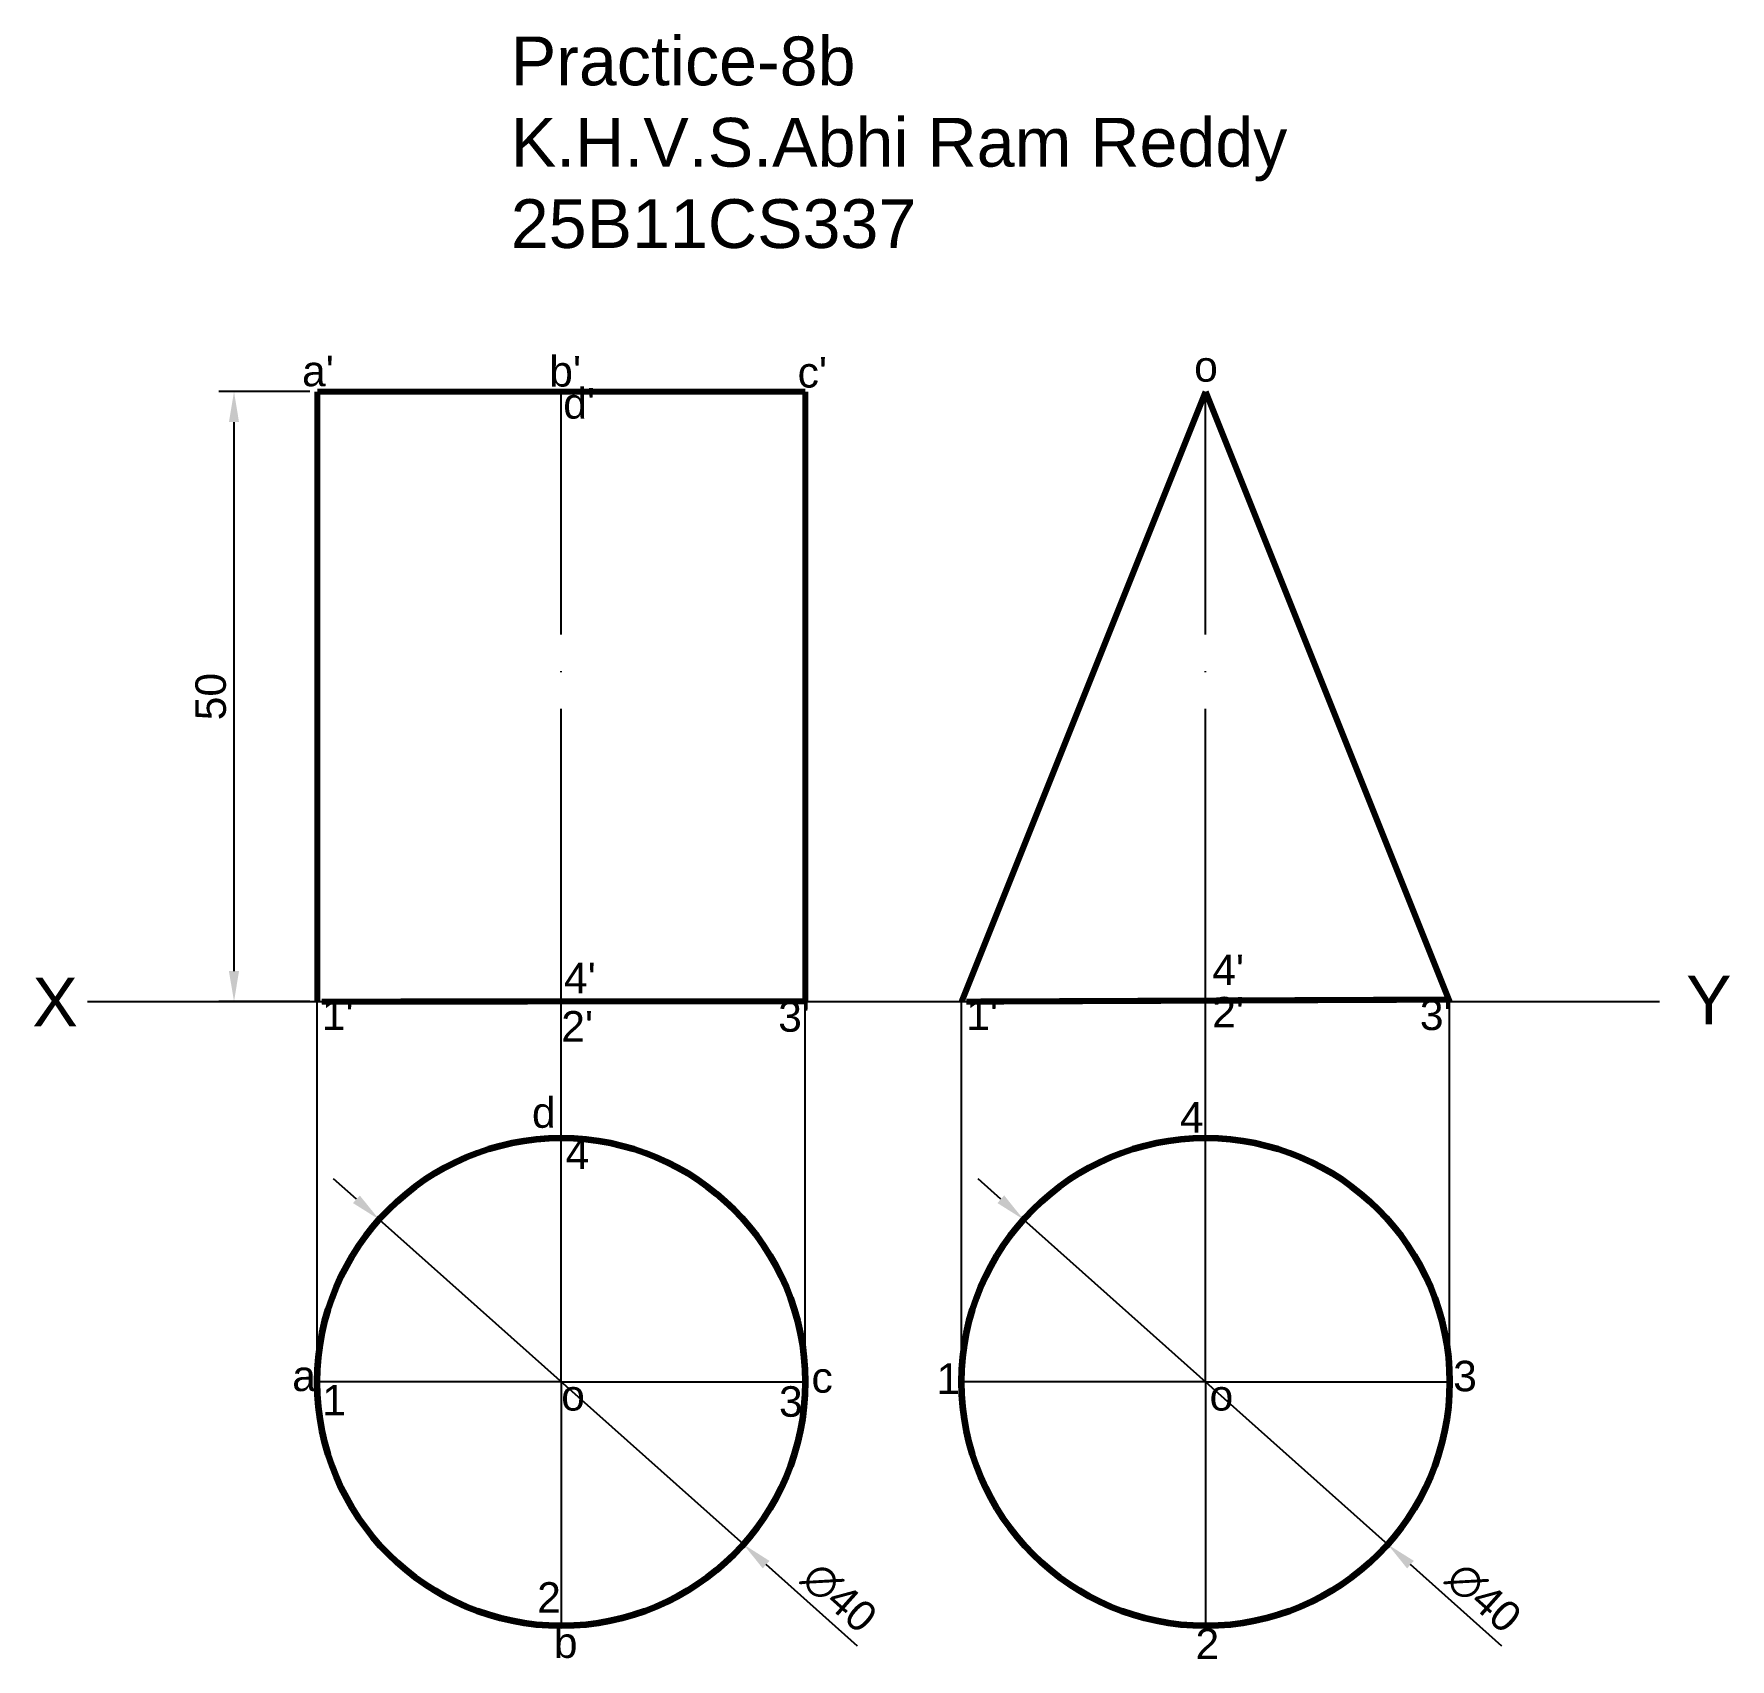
# Model space of a CAD drawing. Header units: millimetres. Extents: x 565 to 704, y 431 to 564.
import ezdxf

# ---------------------------------------------------------------- set-up
doc = ezdxf.new("R2010")
doc.units = ezdxf.units.MM
doc.linetypes.add('ACAD_ISO04W100', pattern=[30, 24, -3, 0, -3])
doc.styles.get("Standard").update_dxf_attribs({"font": 'arial.ttf'})
doc.dimstyles.new('ISO-25', dxfattribs={"dimtxt": 2.5, "dimasz": 2.5, "dimexe": 1.25, "dimexo": 0.625, "dimtad": 1, "dimtxsty": 'Standard', "dimcen": 2.5, "dimadec": 0, "dimazin": 0, "dimtfac": 1, "dimtmove": 0, "dimatfit": 3, "dimfxl": 1, "dimarcsym": 0})

# ---------------------------------------------------------------- blocks, each defined once
blk = doc.blocks.new('*U1')
blk.add_line((0, -10), (0, 10))
blk = doc.blocks.new('*U2')
at = {"color": 0, "linetype": 'ByBlock', "lineweight": -2, "transparency": 16777216}
blk.add_blockref('*U1', (607.73, 463.44), dxfattribs=at)
for p, rotation in [((597.73, 453.44), 90), ((607.73, 443.44), 180), ((617.73, 453.44), 270)]:
    blk.add_blockref('*U1', p, dxfattribs=dict(at, rotation=rotation))
blk = doc.blocks.new('*U4')
blk.add_line((0, -10), (0, 10))
blk = doc.blocks.new('*U5')
at = {"color": 0, "linetype": 'ByBlock', "lineweight": -2, "transparency": 16777216}
blk.add_blockref('*U4', (607.73, 463.44), dxfattribs=at)
for p, rotation in [((597.73, 453.44), 90), ((607.73, 443.44), 180), ((617.73, 453.44), 270)]:
    blk.add_blockref('*U4', p, dxfattribs=dict(at, rotation=rotation))
blk = doc.blocks.new('*D6')
at = {"color": 0, "lineweight": -2, "transparency": 16777216}
for p, q in [((587.11, 534.62), (579.66, 534.62)), ((580.91, 487.12), (580.91, 532.12)), ((587.11, 484.62), (579.66, 484.62))]:
    blk.add_line(p, q, dxfattribs=at)
at = {"color": 0, "transparency": 16777216}
for points in [[(580.49, 532.12), (581.32, 532.12), (580.91, 534.62)], [(580.49, 487.12), (581.32, 487.12), (580.91, 484.62)]]:
    blk.add_solid(points, dxfattribs=at)
at = {"layer": 'Defpoints', "color": 0, "transparency": 16777216}
for p in [(580.91, 534.62), (587.73, 534.62), (587.73, 484.62)]:
    blk.add_point(p, dxfattribs=at)
at = {"color": 0, "transparency": 16777216, "insert": (579.01, 509.62), "char_height": 2.5, "attachment_point": 5, "rotation": 90}
blk.add_mtext('50', dxfattribs=at)
blk = doc.blocks.new('*D7')
at = {"color": 0, "lineweight": -2, "transparency": 16777216}
for p, q in [((590.94, 468.41), (589.07, 470.08)), ((592.81, 466.75), (622.66, 440.13)), ((632.02, 431.78), (624.53, 438.46))]:
    blk.add_line(p, q, dxfattribs=at)
at = {"color": 0, "transparency": 16777216}
for points in [[(591.22, 468.72), (590.66, 468.1), (592.81, 466.75)], [(624.8, 438.77), (624.25, 438.15), (622.66, 440.13)]]:
    blk.add_solid(points, dxfattribs=at)
at = {"layer": 'Defpoints', "color": 0, "transparency": 16777216}
for p in [(592.81, 466.75), (622.66, 440.13)]:
    blk.add_point(p, dxfattribs=at)
at = {"color": 0, "transparency": 16777216, "insert": (630.52, 435.76), "char_height": 2.5, "attachment_point": 5, "rotation": 318.2748}
blk.add_mtext('∅40', dxfattribs=at)
blk = doc.blocks.new('*D8')
at = {"color": 0, "lineweight": -2, "transparency": 16777216}
for p, q in [((643.76, 468.41), (641.9, 470.08)), ((645.63, 466.75), (675.48, 440.12)), ((684.84, 431.77), (677.34, 438.46))]:
    blk.add_line(p, q, dxfattribs=at)
at = {"color": 0, "transparency": 16777216}
for points in [[(644.04, 468.73), (643.49, 468.1), (645.63, 466.75)], [(677.62, 438.77), (677.07, 438.15), (675.48, 440.12)]]:
    blk.add_solid(points, dxfattribs=at)
at = {"layer": 'Defpoints', "color": 0, "transparency": 16777216}
for p in [(645.63, 466.75), (675.48, 440.12)]:
    blk.add_point(p, dxfattribs=at)
at = {"color": 0, "transparency": 16777216, "insert": (683.34, 435.75), "char_height": 2.5, "attachment_point": 5, "rotation": 318.2645}
blk.add_mtext('∅40', dxfattribs=at)

msp = doc.modelspace()

# ---------------------------------------------------------------- linework, layer by layer
at = {"linetype": 'ACAD_ISO04W100'}
for p, q in [((607.732, 484.616), (607.732, 534.616)), ((660.554, 484.616), (660.554, 534.616)), ((607.732, 473.436), (607.732, 484.616)), ((660.554, 473.436), (660.554, 484.616))]:
    msp.add_line(p, q, dxfattribs=at)
for p, q in [((568.887, 484.616), (697.749, 484.616)), ((587.732, 453.436), (587.732, 484.616)), ((627.731, 453.688), (627.731, 484.616)), ((640.554, 453.436), (640.554, 484.616)), ((680.554, 453.436), (680.554, 484.616))]:
    msp.add_line(p, q)
at = {"const_width": 0.5}
for points in [[(587.732, 484.616), (587.732, 534.616)], [(587.732, 534.616), (627.732, 534.616)], [(627.732, 534.616), (627.732, 484.616)], [(640.554, 484.616), (660.554, 534.616)], [(660.554, 534.616), (680.554, 484.616)], [(588.107, 484.616), (627.732, 484.647)], [(640.93, 484.616), (680.487, 484.784)]]:
    msp.add_lwpolyline(points, dxfattribs=at)
at = {"lineweight": 100}
for centre in [(607.732, 453.436), (660.554, 453.436)]:
    msp.add_circle(centre, 20, dxfattribs=at)

# ---------------------------------------------------------------- block references
for name, p in [('*U2', (0, 0)), ('*U5', (52.822, 0))]:
    msp.add_blockref(name, p)

# ---------------------------------------------------------------- texts
at = {"attachment_point": 1}
for s, width, heights, insert, char_height in [('{\\H1.6x;Practice-8b\\PK.H.V.S.Abhi Ram Reddy\\P25B11CS337}', 70.65032, [20.869], (603.594, 563.731), 2.5), ("a'", 8.48321, [0], (586.486, 537.563), 2.5), ("b'", 8.48321, [0], (606.75, 537.537), 2.5), ("c'", 8.48321, [0], (627.108, 537.455), 2.5), ('o', 8.48321, [0], (659.615, 537.94), 2.5), ("d'", 8.48321, [0], (607.898, 534.911), 2.5), ("4'", 8.48321, [0], (661.094, 488.466), 2.5), ("4'", 8.48321, [0], (607.956, 487.806), 2.5), ('Y', 105.74293, [0], (699.94, 486.752), 4), ('X', 105.74293, [0], (564.381, 486.591), 4), ("1'", 8.48321, [0], (588.107, 484.781), 2.5), ("2'", 8.48321, [0], (607.732, 483.84), 2.5), ("3'", 8.48321, [0], (625.517, 484.647), 2.5), ("1'", 8.48321, [0], (640.93, 484.784), 2.5), ("2'", 8.48321, [0], (661.094, 485), 2.5), ("3'", 8.48321, [0], (678.114, 484.784), 2.5), ('d', 8.48321, [0], (605.332, 476.773), 2.5), ('4', 8.48321, [0], (658.444, 476.38), 2.5), ('4', 8.48321, [0], (608.085, 473.387), 2.5), ('1', 8.48321, [0], (638.496, 454.959), 2.5), ('3', 8.48321, [0], (680.844, 455.172), 2.5), ('a', 8.48321, [0], (585.681, 455.189), 2.5), ('c', 8.48321, [0], (628.245, 455.057), 2.5), ('1', 8.48321, [0], (588.139, 453.192), 2.5), ('o', 8.48321, [0], (607.732, 453.591), 2.5), ('3', 8.48321, [0], (625.58, 453.085), 2.5), ('o', 8.48321, [0], (660.877, 453.591), 2.5), ('2', 8.48321, [0], (605.759, 437.022), 2.5), ('b', 8.48321, [0], (607.125, 433.317), 2.5), ('2', 8.48321, [0], (659.724, 433.219), 2.5)]:
    msp.add_mtext_dynamic_manual_height_columns(s, width=width, gutter_width=12.5, heights=heights, dxfattribs=dict(at, insert=insert, char_height=char_height))

# ---------------------------------------------------------------- dimensions: what is measured, and where the dimension line sits
dim = msp.add_linear_dim(base=(580.907, 534.616), p1=(587.732, 484.616), p2=(587.732, 534.616), angle=90, dimstyle='ISO-25')
dim.commit()
dim.dimension.update_dxf_attribs({"geometry": '*D6', "text_midpoint": (579.006, 509.616)})
for p1, p2, picture, middle in [((592.805, 466.748), (622.659, 440.125), '*D7', (630.518, 435.759)), ((645.629, 466.75), (675.478, 440.122), '*D8', (683.336, 435.755))]:
    dim = msp.add_diameter_dim_2p(p1=p1, p2=p2, dimstyle='ISO-25')
    dim.commit()
    dim.dimension.update_dxf_attribs({"geometry": picture, "text_midpoint": middle})

doc.saveas('drawing.dxf')
